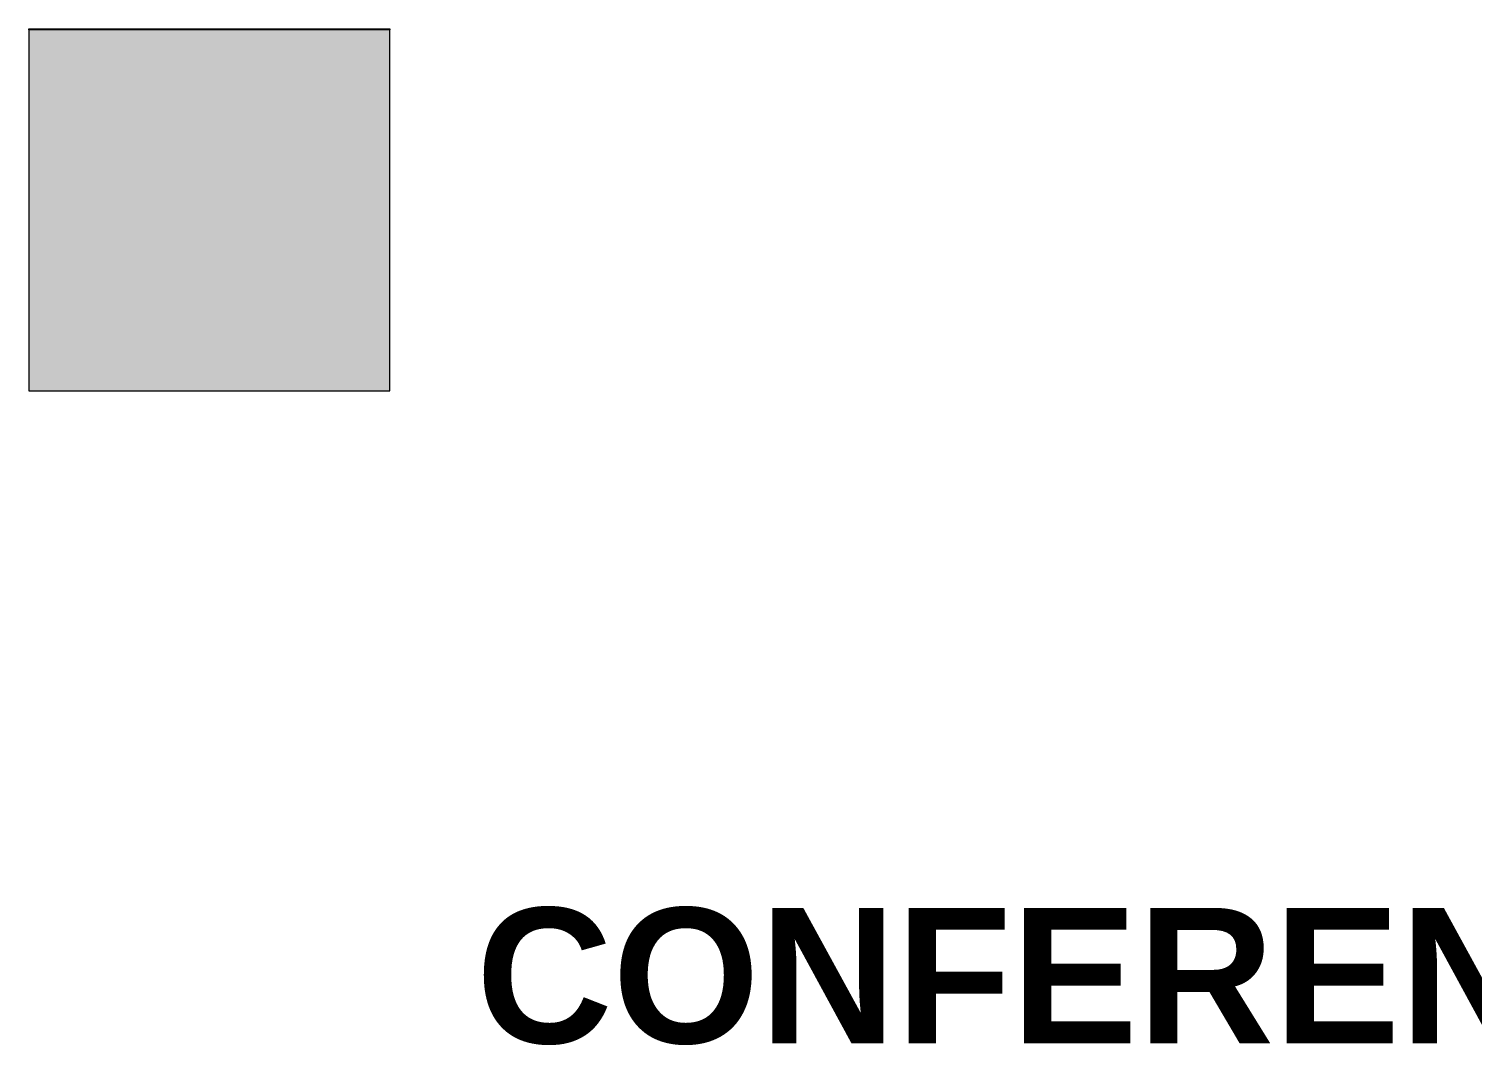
# Model space of a CAD drawing. Header units: inches. Extents: x 0 to 2535, y 0 to 2055.
# Drawn here: x 1429 to 1525, y 609.9 to 677.5 of the extents above; entities that cross this region are included whole.
import ezdxf

# ---------------------------------------------------------------- set-up
doc = ezdxf.new("R2010")
doc.units = ezdxf.units.IN
doc.header["$MEASUREMENT"] = 0
for name, color, linetype, lineweight in [('A-AREA-IDEN', 2, 'Continuous', 9), ('B-CL', 7, 'Continuous', 9), ('S-COLS', 52, 'Continuous', 13), ('Victor Bldg - 5th Floor_LINK_dwg', 8, 'Continuous', 9)]:
    doc.layers.add(name, color=color, linetype=linetype, lineweight=lineweight)
doc.styles.add('Swis721 Lt BT_B', font='', dxfattribs={"height": 9})
doc.styles.get('Swis721 Lt BT_B').set_extended_font_data('Swis721 Lt BT', bold=True)

# ---------------------------------------------------------------- blocks, each defined once
blk = doc.blocks.new('Victor Bldg - 5th Floor_LINK_dwg-6972324-Level 05 POWER _ SIGNAL')
at = {"layer": 'B-CL'}
blk.add_line((1429, 677.426), (1429, 677.5), dxfattribs=at)
at = {"layer": 'B-CL', "flags": 128}
blk.add_lwpolyline([(1429, 677.5), (1453, 677.5), (1453, 677.426)], dxfattribs=at)
blk = doc.blocks.new('Concrete-Rectangular-Column - 24_ X 24_-6973359-Level 05 POWER _ SIGNAL')
at = {"layer": 'S-COLS', "lineweight": 9}
blk.add_hatch(color=7, dxfattribs=at).paths.add_polyline_path([(12, -12), (12, 12), (-12, 12), (-12, -12)], flags=0)
at = {"layer": 'S-COLS', "color": 8, "lineweight": 20}
for p, q in [((12, 12), (-12, 12)), ((-12, 12), (-12, -12)), ((12, -12), (12, 12)), ((-12, -12), (12, -12))]:
    blk.add_line(p, q, dxfattribs=at)

msp = doc.modelspace()

# ---------------------------------------------------------------- block references
at = {"layer": 'S-COLS', "lineweight": 9}
msp.add_blockref('Concrete-Rectangular-Column - 24_ X 24_-6973359-Level 05 POWER _ SIGNAL', (1441, 665.426), dxfattribs=at)
at = {"layer": 'Victor Bldg - 5th Floor_LINK_dwg', "color": 7}
msp.add_blockref('Victor Bldg - 5th Floor_LINK_dwg-6972324-Level 05 POWER _ SIGNAL', (0, 0), dxfattribs=at)

# ---------------------------------------------------------------- texts
at = {"layer": 'A-AREA-IDEN', "insert": (1458.746, 619.017), "char_height": 9, "width": 104.838, "attachment_point": 1, "style": 'Swis721 Lt BT_B'}
msp.add_mtext('CONFERENCE', dxfattribs=at)

doc.saveas('drawing.dxf')
